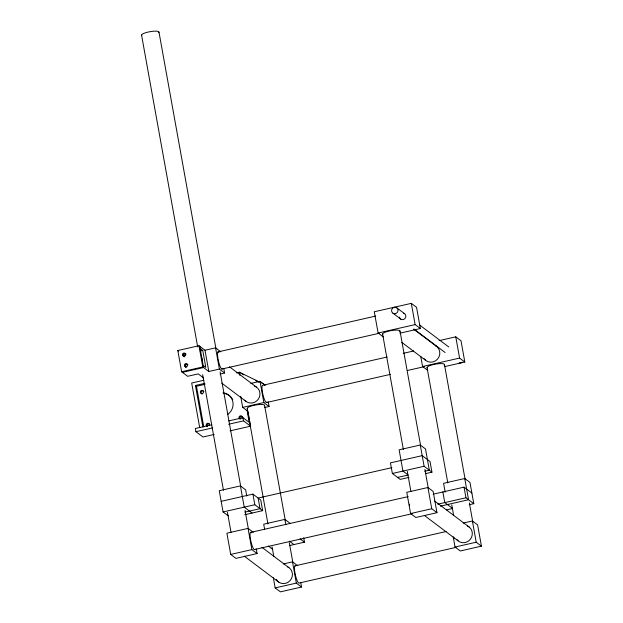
<?xml version="1.0" encoding="UTF-8"?>
<svg xmlns="http://www.w3.org/2000/svg" width="623" height="623" viewBox="0 0 623 623"><rect width="100%" height="100%" fill="white"/><g stroke="black" fill="none" stroke-linecap="round" stroke-linejoin="round"><path stroke-width="0.93" d="M203.464 377.834L198.231 373.893L187.648 376.3L181.636 371.767L177.812 350.531L198.978 345.718L204.99 350.251L208.814 371.487L219.389 369.081L224.623 373.021L220.02 374.065M200.115 351.006L202.755 350.406L205.816 367.399L203.199 365.428M185.592 354.658L183.832 355.055L184.159 356.909M204.99 350.251L215.574 347.844L220.799 351.785M399.997 333.165L420.369 328.539L416.546 307.295L411.312 303.362L374.283 311.773L378.106 333.017L383.332 336.957M217.933 351.925L375.7 316.071M181.636 371.767L202.794 366.963L208.814 371.487M182.422 372.359L203.581 367.547L199.757 346.31M378.106 333.017L415.136 324.599L420.369 328.539M221.819 369.042L379.08 333.305M203.822 380.256L191.682 383.013L199.718 427.682M236.499 372.827L239.294 372.188L259.121 381.798M202.903 426.996L195.427 385.473L204.889 383.324M195.427 385.473L196.479 386.268L204.99 384.329M250.828 383.418L260.025 381.323L265.258 385.263L263.537 384.43M439.106 340.625L455.771 336.841L461.004 340.781L464.82 362.018L444.456 366.651M387.171 356.995L262.47 385.341A8.854 1.737 77.2 0 0 263.303 396.072A8.854 1.737 77.2 0 0 266.963 401.928M403.229 353.35L413.617 350.983M240.696 396.29L242.69 407.372L263.848 402.567L269.081 406.508L264.479 407.551M420.735 356.34L422.558 366.495L459.595 358.077L464.82 362.018M266.636 402.489L390.395 374.368M407.403 370.498L424.403 366.636M211.758 424.769L195.349 428.499L195.918 431.684L202.981 437.003L214.18 434.457M228.773 420.899L242.962 417.675L249.239 422.402L247.136 410.721M195.918 431.684L212.723 427.869M228.594 424.255L243.531 420.86L250.594 426.179L230.058 430.851M246.755 496.033L245.641 489.842L240.416 485.901L219.249 490.714L223.073 511.95L228.306 515.891M424.738 471.245L429.333 470.201L425.517 448.965L420.284 445.024L399.125 449.829L402.941 471.074L408.174 475.014L397.591 477.413M221.165 501.328L252.907 494.117L260.749 500.028L262.657 510.642L244.722 514.723M391.89 467.655L258.132 498.057L260.048 508.68L244.862 512.129M223.073 511.95L254.815 504.739L262.657 510.642M431.949 472.172L430.041 461.55L422.192 455.647L390.45 462.858L392.365 473.48L424.107 466.261L431.949 472.172L425.509 473.636M409.023 477.382L400.207 479.383L392.365 473.48M290.1 523.32L284.867 519.38L263.708 524.192L264.666 529.503M469.189 504.731L473.792 503.68L469.968 482.443L464.742 478.503L443.576 483.316L445.172 492.162M253.288 532.322L248.055 528.382L226.897 533.187L230.712 554.431L235.946 558.372L257.104 553.559L256.279 548.941M427.931 487.505L406.764 492.31L410.588 513.554L415.821 517.487L436.98 512.682L433.156 491.438L427.931 487.505L431.747 508.742L436.98 512.682M250.415 532.463L408.182 496.609M433.18 494.171L464.034 487.155L471.884 493.066M437.735 504.186L465.949 497.777L473.792 503.68M440.344 506.156L468.566 499.747L464.742 478.503M230.712 554.431L251.879 549.618L257.104 553.559M410.588 513.554L431.747 508.742M254.301 549.579L412.512 513.625M289.321 545.608L304.499 542.158L303.705 537.735M446.457 509.894L452.633 508.493L444.783 502.582L442.875 491.968M283.309 563.955L292.514 561.86L297.739 565.801M463.185 523.071L472.382 520.984L477.615 524.924L481.439 546.161L460.272 550.973L455.047 547.033L453.217 536.878M294.952 565.871L446.107 531.52M275.171 587.91L296.33 583.105L301.563 587.037L280.405 591.85L275.171 587.91L273.341 577.755M455.047 547.033L476.206 542.22L481.439 546.161M455.943 547.391L299.126 583.027A8.854 1.737 77.2 0 1 295.24 574.367A8.854 1.737 77.2 0 1 295.419 565.894M261.707 383.052L263.428 383.885M243.71 374.82L239.294 372.188L239.871 375.381M255.78 380.669L259.223 382.343M396.641 307.715L404.483 313.618M419.256 324.747L448.801 346.995M392.957 313.237L400.807 319.147M414.022 329.1L445.118 352.525M413.734 329.217L436.809 346.598M401.812 342.385L425.657 360.343M422.558 366.495L427.791 370.436M434.683 501.071L469.29 527.136M229.466 366.791L256.38 387.062M424.294 515.392L458.139 540.881M200.147 348.436L202.755 350.406M221.718 383.098L246.334 401.64M177.812 350.531L178.599 351.123M242.69 407.372L247.915 411.312L250.594 426.179M300.021 538.778L304.499 542.158M252.081 513.048L244.232 507.145L240.416 485.901M289.438 541.185L293.924 544.564M268.279 545.997L272.757 549.369M261.948 547.329L288.87 567.6M244.208 556.105L278.816 582.17M455.771 336.841L459.595 358.077M444.472 364.611L465.07 479.071M469.36 502.925L472.795 521.996M472.382 520.984L476.206 542.22M464.034 487.155L465.949 497.777M427.035 367.508L447.805 482.926M451.753 504.871L453.637 515.361M411.312 303.362L415.136 324.599M400.021 331.132L420.611 445.593M424.902 469.438L428.336 488.518M420.284 445.024L424.107 466.261M382.584 334.029L403.346 449.448M407.294 471.385L410.9 491.422M268.248 401.89L269.081 406.508M300.73 582.427L301.563 587.037M264.58 405.308L285.35 520.727M289.298 542.664L292.896 562.694M260.025 381.323L263.848 402.567M284.867 519.38L285.825 524.691M292.514 561.86L296.33 583.105M247.191 408.571L267.952 523.99M272.072 546.885L273.793 556.425M242.962 417.675L243.531 420.86M252.907 494.117L254.815 504.739M223.789 368.403L224.623 373.021M158.997 32.17L215.979 348.857M220.106 371.783L240.727 486.407M245.026 510.292L248.46 529.394M215.574 347.844L219.389 369.081M248.055 528.382L251.879 549.618M198.978 345.718L202.794 366.963M141.561 35.075L197.686 346.972M202.67 374.68L223.462 490.262M227.418 512.238L231.032 532.299M196.479 386.268L203.776 426.841M185.49 364.291L185.989 367.064M254.745 549.478A8.854 1.737 77.2 0 1 250.648 540.211A8.854 1.737 77.2 0 1 251.419 532.852M287.577 566.883A8.854 8.457 -53 0 1 290.108 580.566A8.854 8.457 -53 0 1 276.339 579.476M467.406 525.983A8.854 8.457 -53 0 1 470.264 539.362A8.854 8.457 -53 0 1 456.636 539.261M454.035 538.677A8.854 1.737 77.2 0 1 453.723 537.174M409.685 505.65A8.854 1.737 77.2 0 1 409.358 504.147M247.65 409A8.854 1.962 -10.2 0 1 255.243 405.059A8.854 1.962 -10.2 0 1 264.448 405.846M427.292 367.983A8.854 1.962 -10.2 0 1 435.929 364.042A8.854 1.962 -10.2 0 1 444.137 365.179M382.834 334.504A8.854 1.962 -10.2 0 1 391.47 330.556A8.854 1.962 -10.2 0 1 399.678 331.701M254.402 386.073A8.854 8.457 -53 0 1 258.343 399.125A8.854 8.457 -53 0 1 244.699 400.153M435.586 345.773A8.854 8.457 -53 0 1 437.533 359.113A8.854 8.457 -53 0 1 424.146 358.723M222.559 368.263A8.854 1.737 77.2 0 1 218.4 360.803A8.854 1.737 77.2 0 1 218.938 352.314M403.735 313.26A3.317 3.17 -53 0 1 404.732 318.781A3.317 3.17 -53 0 1 399.468 317.107M223.805 393.37A12.172 11.627 -53 0 1 232.753 399.709M202.148 394.11A1.659 1.589 -53 0 1 201.369 391.68A1.659 1.589 -53 0 1 203.923 391.446M207.155 426.233A1.659 1.589 -53 0 1 209.538 424.092M240.182 419.131A1.659 1.589 -53 0 1 240.377 416.818A1.659 1.589 -53 0 1 242.651 416.912M462.258 362.111A3.317 3.17 -53 0 1 459.089 362.835M223.018 392.786A12.172 11.627 -53 0 1 232.831 401.664A12.172 11.627 -53 0 1 227.668 414.474M207.288 426.444A1.659 1.589 -53 0 1 206.369 424.263A1.659 1.589 -53 0 1 208.635 423.43A1.659 1.589 -53 0 1 209.157 425.75M240.089 418.991A1.659 1.589 -53 0 1 239.17 416.81A1.659 1.589 -53 0 1 241.428 415.977A1.659 1.589 -53 0 1 241.958 418.298M201.455 357.882A3.317 3.17 -53 0 1 202.21 360.226M183.925 356.605A1.659 1.589 -53 0 1 183.653 354.183A1.659 1.589 -53 0 1 186.075 354.121M185.833 367.227A1.659 1.589 -53 0 1 185.561 364.805A1.659 1.589 -53 0 1 187.99 364.735M141.818 35.55A8.854 1.962 -10.2 0 1 150.454 31.602A8.854 1.962 -10.2 0 1 158.655 32.746M395.371 313.657A3.317 3.17 -53 0 0 397.264 308.26A3.317 3.17 -53 0 0 391.766 309.506A3.317 3.17 -53 0 0 395.371 313.657M202.195 393.557A1.659 1.589 -53 0 0 203.137 390.855A1.659 1.589 -53 0 0 200.388 391.478A1.659 1.589 -53 0 0 202.195 393.557M184.346 356.231A1.659 1.589 -53 0 0 185.288 353.529A1.659 1.589 -53 0 0 182.539 354.152A1.659 1.589 -53 0 0 184.346 356.231M186.261 366.846A1.659 1.589 -53 0 0 187.204 364.144A1.659 1.589 -53 0 0 184.455 364.774A1.659 1.589 -53 0 0 186.261 366.846"/></g></svg>
